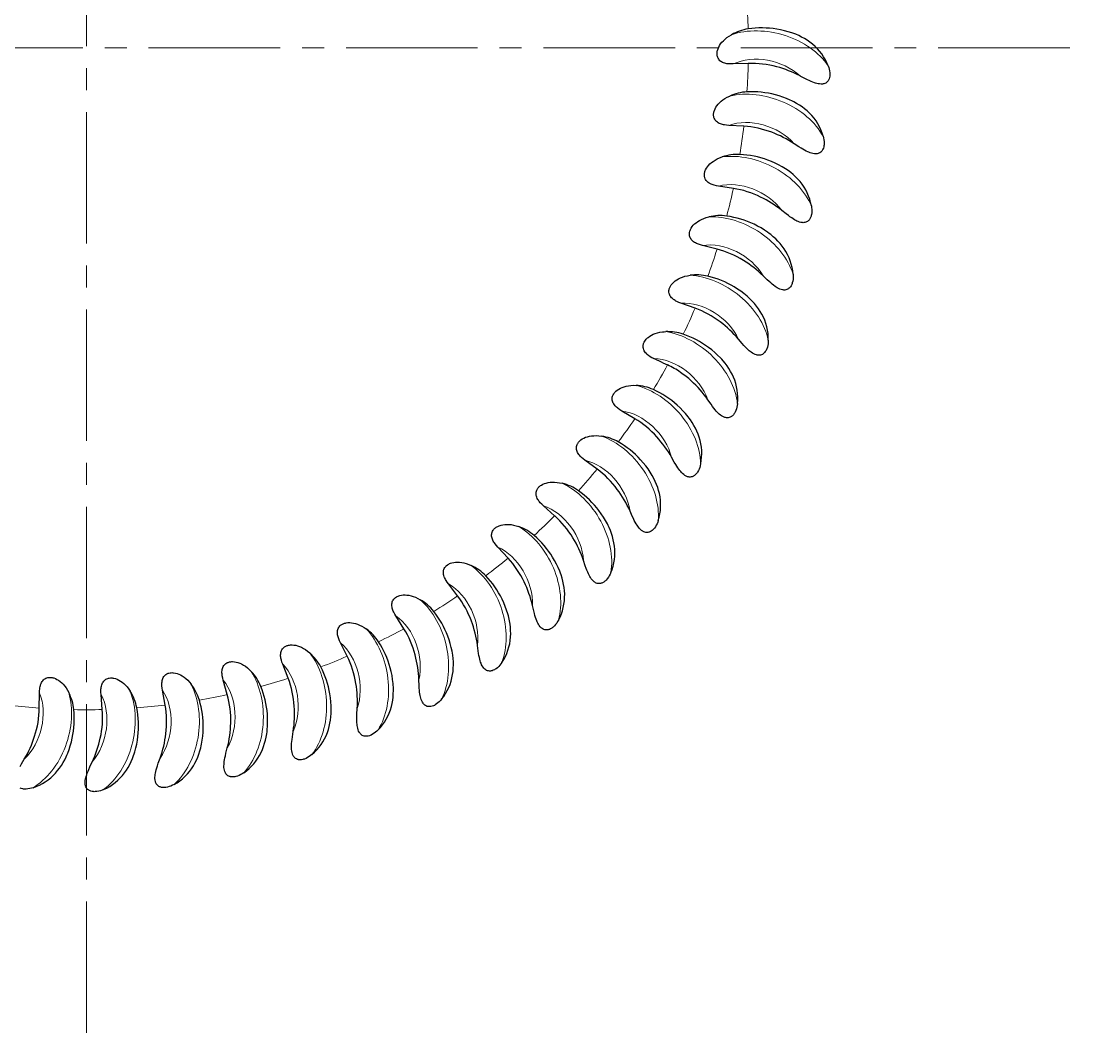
# Model space of a CAD drawing. Extents: x 89 to 633, y -13 to 440.
# Drawn here: x 457.76 to 499.73, y 181.9 to 222.28 of the extents above; entities that cross this region are included whole.
import ezdxf

# ---------------------------------------------------------------- set-up
doc = ezdxf.new("R2010")
doc.units = 0
doc.header["$LTSCALE"] = 7
doc.header["$MEASUREMENT"] = 0
doc.linetypes.add('CENTER2', pattern=[1.125, 0.75, -0.125, 0.125, -0.125])
doc.layers.get('0').update_dxf_attribs({"linetype": 'CONTINUOUS', "lineweight": 15})
doc.layers.add('1', color=1, linetype='CENTER2', lineweight=15)

msp = doc.modelspace()

# ---------------------------------------------------------------- linework, layer by layer
at = {"color": 7, "lineweight": 30, "ltscale": 0.015024}
for p, q in [((486.772, 220.59), (486.171, 220.569)), ((486.593, 218.083), (485.994, 218.119)), ((486.177, 215.604), (485.584, 215.697)), ((485.527, 213.176), (484.945, 213.325)), ((484.65, 210.821), (484.084, 211.024)), ((482.244, 206.413), (481.728, 206.72)), ((480.739, 204.4), (480.253, 204.755)), ((479.048, 202.54), (478.599, 202.939)), ((477.189, 200.849), (476.78, 201.289)), ((475.177, 199.342), (474.812, 199.819)), ((473.031, 198.033), (472.713, 198.543)), ((470.771, 196.934), (470.502, 197.472)), ((468.416, 196.055), (468.2, 196.616)), ((465.988, 195.404), (465.826, 195.983)), ((463.509, 194.986), (463.403, 195.578)), ((458.49, 194.866), (458.497, 195.466))]:
    msp.add_line(p, q, dxfattribs=at)
at = {"color": 7, "lineweight": 30, "ltscale": 0.009946}
msp.add_line((483.368, 208.646), (483.008, 208.816), dxfattribs=at)
at = {"color": 7, "lineweight": 30, "ltscale": 0.005078}
msp.add_line((483.368, 208.646), (483.552, 208.56), dxfattribs=at)
at = {"color": 7, "lineweight": 30, "ltscale": 0.000240923}
msp.add_line((486.341, 207.021), (486.34, 207.012), dxfattribs=at)
at = {"color": 7, "lineweight": 30, "ltscale": 0.015025}
msp.add_line((461.002, 194.806), (460.953, 195.405), dxfattribs=at)
at = {"color": 7, "lineweight": 30}
for points in [[(486.171, 220.569), (486.086, 220.568), (486, 220.572), (485.958, 220.576), (485.916, 220.581), (485.876, 220.589), (485.836, 220.598), (485.789, 220.613), (485.747, 220.631), (485.709, 220.651), (485.677, 220.672), (485.643, 220.7), (485.615, 220.728), (485.592, 220.758), (485.57, 220.794), (485.553, 220.83), (485.541, 220.867), (485.535, 220.894), (485.53, 220.922), (485.527, 220.977), (485.528, 221.009), (485.531, 221.041), (485.537, 221.075), (485.544, 221.109), (485.565, 221.175), (485.593, 221.24), (485.628, 221.305), (485.671, 221.37), (485.721, 221.434), (485.779, 221.498), (485.845, 221.56), (485.92, 221.621), (486.004, 221.68), (486.098, 221.737)], [(489.332, 221.361), (489.23, 221.44), (489.124, 221.513), (489.014, 221.581), (488.9, 221.643), (488.783, 221.7), (488.664, 221.752), (488.591, 221.781), (488.517, 221.808), (488.368, 221.856), (488.216, 221.898), (488.062, 221.932), (487.907, 221.96)], [(489.96, 220.492), (489.983, 220.426), (490.002, 220.359), (490.017, 220.29), (490.027, 220.221), (490.03, 220.151), (490.029, 220.116), (490.026, 220.082), (490.017, 220.027), (490.001, 219.974), (489.991, 219.948), (489.978, 219.924), (489.965, 219.902), (489.95, 219.882), (489.924, 219.853), (489.894, 219.827), (489.861, 219.807), (489.827, 219.791), (489.791, 219.78), (489.763, 219.773), (489.735, 219.769), (489.678, 219.766), (489.62, 219.77), (489.563, 219.778), (489.505, 219.791), (489.457, 219.805), (489.409, 219.82), (489.344, 219.844), (489.28, 219.871), (489.205, 219.904), (489.132, 219.939), (489.034, 219.988), (488.841, 220.089)], [(485.994, 218.119), (485.909, 218.126), (485.823, 218.138), (485.781, 218.146), (485.74, 218.156), (485.701, 218.167), (485.663, 218.18), (485.617, 218.2), (485.577, 218.221), (485.541, 218.244), (485.511, 218.269), (485.48, 218.299), (485.455, 218.331), (485.435, 218.362), (485.416, 218.4), (485.403, 218.438), (485.394, 218.475), (485.391, 218.503), (485.389, 218.531), (485.391, 218.587), (485.395, 218.619), (485.401, 218.65), (485.41, 218.683), (485.421, 218.717), (485.447, 218.78), (485.481, 218.842), (485.523, 218.904), (485.571, 218.964), (485.627, 219.023), (485.691, 219.081), (485.763, 219.137), (485.843, 219.19), (485.933, 219.241), (486.032, 219.289)], [(489.215, 218.607), (489.121, 218.695), (489.022, 218.778), (488.919, 218.856), (488.812, 218.929), (488.701, 218.997), (488.587, 219.06), (488.517, 219.095), (488.446, 219.129), (488.302, 219.191), (488.155, 219.247), (488.005, 219.296), (487.853, 219.339)], [(489.757, 217.682), (489.774, 217.615), (489.787, 217.546), (489.795, 217.476), (489.798, 217.406), (489.795, 217.336), (489.791, 217.301), (489.785, 217.267), (489.77, 217.214), (489.75, 217.163), (489.737, 217.138), (489.722, 217.115), (489.707, 217.095), (489.69, 217.076), (489.661, 217.049), (489.629, 217.027), (489.594, 217.01), (489.559, 216.997), (489.522, 216.989), (489.494, 216.985), (489.465, 216.984), (489.408, 216.987), (489.351, 216.996), (489.294, 217.01), (489.238, 217.028), (489.191, 217.046), (489.145, 217.066), (489.083, 217.096), (489.021, 217.128), (488.95, 217.169), (488.88, 217.211), (488.788, 217.269), (488.605, 217.388)], [(485.584, 215.697), (485.5, 215.712), (485.416, 215.732), (485.375, 215.744), (485.335, 215.758), (485.297, 215.773), (485.26, 215.789), (485.217, 215.813), (485.178, 215.838), (485.145, 215.865), (485.117, 215.892), (485.089, 215.925), (485.067, 215.959), (485.05, 215.992), (485.035, 216.032), (485.026, 216.07), (485.021, 216.109), (485.02, 216.137), (485.021, 216.165), (485.028, 216.22), (485.035, 216.251), (485.044, 216.282), (485.056, 216.314), (485.07, 216.346), (485.103, 216.407), (485.142, 216.466), (485.189, 216.523), (485.243, 216.578), (485.305, 216.632), (485.374, 216.683), (485.45, 216.732), (485.536, 216.778), (485.63, 216.82), (485.733, 216.858)], [(488.837, 215.877), (488.752, 215.973), (488.661, 216.065), (488.566, 216.152), (488.466, 216.235), (488.362, 216.313), (488.255, 216.387), (488.189, 216.429), (488.121, 216.469), (487.983, 216.545), (487.842, 216.615), (487.698, 216.678), (487.551, 216.735)], [(489.289, 214.905), (489.299, 214.836), (489.305, 214.766), (489.307, 214.696), (489.303, 214.626), (489.294, 214.556), (489.286, 214.522), (489.277, 214.489), (489.257, 214.437), (489.232, 214.388), (489.216, 214.365), (489.2, 214.343), (489.182, 214.324), (489.164, 214.307), (489.132, 214.283), (489.098, 214.264), (489.063, 214.251), (489.026, 214.241), (488.988, 214.237), (488.96, 214.236), (488.931, 214.237), (488.875, 214.245), (488.819, 214.26), (488.764, 214.279), (488.71, 214.302), (488.665, 214.325), (488.621, 214.349), (488.562, 214.385), (488.504, 214.423), (488.437, 214.47), (488.371, 214.519), (488.285, 214.585), (488.114, 214.721)], [(484.945, 213.325), (484.863, 213.348), (484.782, 213.376), (484.742, 213.392), (484.704, 213.409), (484.667, 213.427), (484.632, 213.448), (484.591, 213.475), (484.555, 213.504), (484.525, 213.534), (484.5, 213.563), (484.475, 213.599), (484.456, 213.635), (484.442, 213.669), (484.431, 213.71), (484.426, 213.75), (484.424, 213.788), (484.426, 213.816), (484.429, 213.844), (484.442, 213.898), (484.452, 213.929), (484.464, 213.959), (484.479, 213.99), (484.496, 214.02), (484.534, 214.077), (484.579, 214.132), (484.631, 214.185), (484.69, 214.235), (484.756, 214.282), (484.83, 214.327), (484.911, 214.368), (485, 214.405), (485.098, 214.439), (485.204, 214.466)], [(488.201, 213.194), (488.125, 213.299), (488.044, 213.399), (487.957, 213.495), (487.866, 213.587), (487.77, 213.674), (487.67, 213.758), (487.608, 213.806), (487.545, 213.853), (487.415, 213.941), (487.281, 214.024), (487.143, 214.1), (487.002, 214.171)], [(484.084, 211.024), (484.005, 211.055), (483.926, 211.091), (483.888, 211.11), (483.852, 211.131), (483.817, 211.153), (483.784, 211.176), (483.746, 211.208), (483.713, 211.24), (483.686, 211.272), (483.663, 211.304), (483.642, 211.342), (483.627, 211.379), (483.616, 211.415), (483.609, 211.457), (483.607, 211.497), (483.61, 211.535), (483.614, 211.563), (483.62, 211.59), (483.638, 211.643), (483.651, 211.672), (483.665, 211.701), (483.683, 211.73), (483.703, 211.759), (483.746, 211.812), (483.797, 211.863), (483.853, 211.91), (483.917, 211.954), (483.987, 211.995), (484.065, 212.032), (484.149, 212.066), (484.242, 212.095), (484.342, 212.118), (484.451, 212.136)], [(488.558, 212.184), (488.562, 212.114), (488.562, 212.044), (488.557, 211.974), (488.546, 211.905), (488.53, 211.837), (488.519, 211.804), (488.507, 211.771), (488.482, 211.721), (488.452, 211.675), (488.435, 211.654), (488.416, 211.634), (488.397, 211.616), (488.377, 211.601), (488.344, 211.58), (488.308, 211.565), (488.271, 211.554), (488.234, 211.549), (488.196, 211.548), (488.167, 211.55), (488.139, 211.554), (488.084, 211.567), (488.029, 211.586), (487.976, 211.611), (487.925, 211.64), (487.882, 211.666), (487.841, 211.694), (487.785, 211.736), (487.731, 211.779), (487.669, 211.832), (487.608, 211.887), (487.528, 211.961), (487.371, 212.112)], [(487.313, 210.585), (487.247, 210.696), (487.176, 210.803), (487.099, 210.907), (487.017, 211.007), (486.929, 211.104), (486.838, 211.196), (486.781, 211.25), (486.722, 211.302), (486.601, 211.403), (486.476, 211.498), (486.346, 211.587), (486.212, 211.671)], [(482.72, 209), (482.679, 209.041), (482.647, 209.083), (482.622, 209.123), (482.601, 209.167), (482.588, 209.21), (482.58, 209.25), (482.577, 209.279), (482.577, 209.306), (482.579, 209.334), (482.583, 209.362), (482.589, 209.388), (482.597, 209.414), (482.617, 209.464), (482.643, 209.51), (482.674, 209.554), (482.697, 209.582), (482.722, 209.609), (482.749, 209.635), (482.779, 209.66), (482.84, 209.705), (482.907, 209.745), (482.982, 209.782), (483.063, 209.814), (483.152, 209.841), (483.248, 209.863), (483.352, 209.879), (483.414, 209.884), (483.479, 209.888)], [(487.572, 209.545), (487.57, 209.475), (487.563, 209.406), (487.551, 209.336), (487.534, 209.268), (487.511, 209.202), (487.497, 209.17), (487.482, 209.139), (487.453, 209.092), (487.419, 209.049), (487.399, 209.029), (487.379, 209.011), (487.358, 208.995), (487.337, 208.982), (487.301, 208.965), (487.264, 208.952), (487.227, 208.946), (487.189, 208.944), (487.151, 208.946), (487.123, 208.951), (487.095, 208.957), (487.041, 208.976), (486.989, 209.001), (486.939, 209.03), (486.89, 209.063), (486.85, 209.094), (486.812, 209.126), (486.76, 209.172), (486.71, 209.221), (486.654, 209.279), (486.598, 209.34), (486.526, 209.421), (486.384, 209.587)], [(486.18, 208.072), (486.126, 208.188), (486.065, 208.302), (485.998, 208.413), (485.926, 208.52), (485.848, 208.624), (485.766, 208.725), (485.714, 208.784), (485.661, 208.842), (485.55, 208.954), (485.434, 209.06), (485.313, 209.161), (485.188, 209.258)], [(481.728, 206.72), (481.655, 206.765), (481.585, 206.815), (481.551, 206.841), (481.519, 206.868), (481.49, 206.897), (481.462, 206.926), (481.43, 206.964), (481.404, 207.002), (481.383, 207.039), (481.367, 207.074), (481.354, 207.115), (481.346, 207.155), (481.342, 207.192), (481.343, 207.234), (481.349, 207.274), (481.358, 207.311), (481.368, 207.338), (481.379, 207.363), (481.406, 207.412), (481.424, 207.438), (481.444, 207.463), (481.467, 207.489), (481.492, 207.514), (481.545, 207.558), (481.604, 207.597), (481.669, 207.633), (481.739, 207.665), (481.816, 207.691), (481.899, 207.713), (481.989, 207.73), (482.085, 207.741), (482.188, 207.745), (482.298, 207.742)], [(484.814, 205.677), (484.771, 205.799), (484.722, 205.918), (484.666, 206.034), (484.604, 206.148), (484.537, 206.259), (484.464, 206.368), (484.418, 206.431), (484.371, 206.494), (484.271, 206.615), (484.166, 206.732), (484.055, 206.845), (483.94, 206.952)], [(486.34, 207.012), (486.331, 206.943), (486.317, 206.874), (486.299, 206.806), (486.276, 206.74), (486.247, 206.676), (486.23, 206.646), (486.212, 206.616), (486.178, 206.572), (486.14, 206.532), (486.119, 206.514), (486.097, 206.498), (486.075, 206.485), (486.052, 206.474), (486.015, 206.46), (485.977, 206.451), (485.939, 206.448), (485.901, 206.45), (485.864, 206.456), (485.836, 206.463), (485.81, 206.472), (485.757, 206.496), (485.708, 206.525), (485.66, 206.559), (485.615, 206.597), (485.578, 206.631), (485.543, 206.667), (485.496, 206.718), (485.451, 206.771), (485.4, 206.835), (485.351, 206.9), (485.287, 206.988), (485.161, 207.166)], [(480.253, 204.755), (480.186, 204.807), (480.121, 204.863), (480.089, 204.893), (480.06, 204.923), (480.033, 204.954), (480.008, 204.985), (479.981, 205.026), (479.958, 205.066), (479.941, 205.105), (479.928, 205.142), (479.919, 205.184), (479.914, 205.224), (479.915, 205.262), (479.92, 205.304), (479.929, 205.342), (479.942, 205.379), (479.954, 205.404), (479.968, 205.429), (479.999, 205.474), (480.02, 205.499), (480.042, 205.522), (480.068, 205.545), (480.095, 205.567), (480.151, 205.606), (480.214, 205.64), (480.282, 205.67), (480.355, 205.694), (480.434, 205.714), (480.519, 205.728), (480.609, 205.736), (480.706, 205.738), (480.809, 205.732), (480.918, 205.718)], [(484.873, 204.607), (484.857, 204.539), (484.837, 204.472), (484.812, 204.406), (484.783, 204.343), (484.748, 204.282), (484.728, 204.253), (484.707, 204.226), (484.67, 204.185), (484.628, 204.149), (484.605, 204.133), (484.582, 204.119), (484.559, 204.108), (484.535, 204.099), (484.497, 204.088), (484.458, 204.084), (484.42, 204.084), (484.383, 204.089), (484.346, 204.099), (484.319, 204.109), (484.293, 204.12), (484.244, 204.149), (484.197, 204.183), (484.153, 204.221), (484.112, 204.263), (484.078, 204.301), (484.047, 204.34), (484.005, 204.395), (483.965, 204.452), (483.92, 204.52), (483.877, 204.59), (483.822, 204.684), (483.714, 204.873)], [(483.227, 203.424), (483.196, 203.549), (483.158, 203.672), (483.113, 203.793), (483.062, 203.912), (483.006, 204.029), (482.944, 204.144), (482.904, 204.212), (482.863, 204.279), (482.775, 204.409), (482.682, 204.536), (482.582, 204.658), (482.478, 204.776)], [(478.599, 202.939), (478.537, 202.997), (478.477, 203.059), (478.449, 203.092), (478.423, 203.124), (478.399, 203.158), (478.377, 203.192), (478.353, 203.235), (478.335, 203.277), (478.321, 203.317), (478.312, 203.355), (478.307, 203.398), (478.306, 203.439), (478.31, 203.476), (478.319, 203.517), (478.332, 203.555), (478.348, 203.59), (478.363, 203.614), (478.379, 203.637), (478.414, 203.679), (478.437, 203.702), (478.462, 203.723), (478.489, 203.744), (478.518, 203.763), (478.578, 203.796), (478.644, 203.824), (478.714, 203.847), (478.789, 203.865), (478.87, 203.876), (478.956, 203.882), (479.047, 203.882), (479.143, 203.874), (479.245, 203.859), (479.353, 203.835)], [(481.433, 201.331), (481.414, 201.459), (481.387, 201.585), (481.354, 201.71), (481.315, 201.833), (481.27, 201.955), (481.219, 202.075), (481.186, 202.146), (481.151, 202.217), (481.077, 202.355), (480.995, 202.49), (480.908, 202.621), (480.815, 202.749)], [(483.184, 202.353), (483.161, 202.287), (483.135, 202.222), (483.104, 202.159), (483.069, 202.098), (483.028, 202.041), (483.006, 202.014), (482.982, 201.989), (482.941, 201.952), (482.896, 201.92), (482.872, 201.906), (482.847, 201.895), (482.823, 201.886), (482.799, 201.879), (482.76, 201.872), (482.721, 201.871), (482.683, 201.875), (482.646, 201.884), (482.611, 201.897), (482.585, 201.909), (482.56, 201.923), (482.514, 201.956), (482.47, 201.995), (482.43, 202.037), (482.393, 202.083), (482.364, 202.123), (482.336, 202.165), (482.299, 202.224), (482.265, 202.285), (482.227, 202.357), (482.191, 202.43), (482.145, 202.529), (482.055, 202.728)], [(476.78, 201.289), (476.723, 201.353), (476.67, 201.42), (476.645, 201.455), (476.622, 201.49), (476.601, 201.525), (476.583, 201.561), (476.563, 201.607), (476.549, 201.65), (476.539, 201.692), (476.534, 201.73), (476.532, 201.774), (476.536, 201.814), (476.543, 201.85), (476.556, 201.891), (476.572, 201.927), (476.592, 201.96), (476.609, 201.983), (476.627, 202.004), (476.666, 202.043), (476.691, 202.063), (476.717, 202.082), (476.747, 202.1), (476.777, 202.117), (476.84, 202.144), (476.908, 202.166), (476.98, 202.182), (477.057, 202.192), (477.138, 202.196), (477.224, 202.194), (477.315, 202.185), (477.41, 202.168), (477.51, 202.143), (477.615, 202.109)], [(474.812, 199.819), (474.761, 199.888), (474.715, 199.96), (474.693, 199.997), (474.674, 200.034), (474.656, 200.071), (474.641, 200.109), (474.626, 200.156), (474.616, 200.201), (474.61, 200.243), (474.609, 200.282), (474.611, 200.325), (474.619, 200.365), (474.629, 200.4), (474.646, 200.439), (474.666, 200.474), (474.689, 200.505), (474.707, 200.526), (474.727, 200.546), (474.77, 200.581), (474.797, 200.598), (474.825, 200.614), (474.856, 200.63), (474.888, 200.643), (474.953, 200.664), (475.023, 200.68), (475.096, 200.689), (475.173, 200.691), (475.255, 200.688), (475.34, 200.677), (475.429, 200.66), (475.523, 200.634), (475.62, 200.6), (475.721, 200.556)], [(479.448, 199.419), (479.441, 199.547), (479.426, 199.676), (479.406, 199.803), (479.378, 199.93), (479.345, 200.055), (479.306, 200.18), (479.28, 200.254), (479.252, 200.327), (479.19, 200.472), (479.122, 200.614), (479.048, 200.753), (478.968, 200.889)], [(481.288, 200.269), (481.259, 200.206), (481.227, 200.143), (481.19, 200.084), (481.149, 200.027), (481.103, 199.974), (481.079, 199.949), (481.053, 199.926), (481.008, 199.893), (480.96, 199.866), (480.935, 199.854), (480.909, 199.845), (480.884, 199.839), (480.86, 199.834), (480.82, 199.831), (480.781, 199.834), (480.744, 199.841), (480.708, 199.854), (480.674, 199.87), (480.65, 199.885), (480.626, 199.901), (480.583, 199.938), (480.544, 199.981), (480.508, 200.027), (480.475, 200.076), (480.449, 200.119), (480.426, 200.163), (480.395, 200.225), (480.367, 200.289), (480.336, 200.364), (480.307, 200.441), (480.27, 200.543), (480.2, 200.75)], [(472.713, 198.543), (472.669, 198.616), (472.629, 198.692), (472.612, 198.731), (472.596, 198.77), (472.582, 198.809), (472.571, 198.848), (472.56, 198.896), (472.554, 198.941), (472.552, 198.984), (472.555, 199.023), (472.562, 199.066), (472.572, 199.104), (472.586, 199.139), (472.607, 199.176), (472.63, 199.208), (472.655, 199.237), (472.676, 199.257), (472.698, 199.274), (472.744, 199.305), (472.772, 199.32), (472.802, 199.333), (472.834, 199.346), (472.867, 199.356), (472.934, 199.371), (473.005, 199.379), (473.079, 199.381), (473.156, 199.377), (473.237, 199.366), (473.321, 199.347), (473.408, 199.321), (473.498, 199.287), (473.592, 199.243), (473.688, 199.19)], [(477.29, 197.704), (477.295, 197.832), (477.293, 197.961), (477.284, 198.09), (477.269, 198.219), (477.248, 198.347), (477.221, 198.475), (477.202, 198.551), (477.181, 198.627), (477.134, 198.777), (477.08, 198.924), (477.019, 199.07), (476.952, 199.212)], [(479.202, 198.376), (479.168, 198.315), (479.13, 198.256), (479.088, 198.2), (479.041, 198.147), (478.991, 198.099), (478.964, 198.077), (478.936, 198.056), (478.888, 198.027), (478.838, 198.005), (478.812, 197.996), (478.785, 197.989), (478.76, 197.985), (478.735, 197.983), (478.695, 197.984), (478.657, 197.99), (478.62, 198.001), (478.586, 198.017), (478.553, 198.036), (478.531, 198.053), (478.509, 198.072), (478.469, 198.113), (478.434, 198.159), (478.403, 198.208), (478.375, 198.26), (478.354, 198.305), (478.334, 198.352), (478.309, 198.416), (478.287, 198.482), (478.264, 198.561), (478.242, 198.639), (478.215, 198.745), (478.165, 198.957)], [(470.502, 197.472), (470.466, 197.549), (470.433, 197.629), (470.419, 197.669), (470.407, 197.709), (470.397, 197.749), (470.39, 197.789), (470.384, 197.838), (470.382, 197.884), (470.384, 197.926), (470.39, 197.964), (470.401, 198.007), (470.416, 198.044), (470.433, 198.077), (470.457, 198.112), (470.483, 198.142), (470.511, 198.169), (470.533, 198.186), (470.557, 198.202), (470.606, 198.228), (470.635, 198.24), (470.666, 198.25), (470.699, 198.259), (470.733, 198.267), (470.801, 198.275), (470.872, 198.277), (470.946, 198.272), (471.022, 198.26), (471.102, 198.241), (471.184, 198.215), (471.268, 198.181), (471.355, 198.138), (471.443, 198.086), (471.534, 198.023)], [(474.979, 196.202), (474.996, 196.329), (475.006, 196.458), (475.01, 196.587), (475.007, 196.716), (474.998, 196.846), (474.983, 196.976), (474.972, 197.053), (474.958, 197.131), (474.925, 197.284), (474.885, 197.437), (474.839, 197.587), (474.785, 197.736)], [(468.2, 196.616), (468.171, 196.696), (468.146, 196.778), (468.136, 196.82), (468.128, 196.861), (468.122, 196.902), (468.118, 196.942), (468.116, 196.991), (468.119, 197.037), (468.126, 197.079), (468.135, 197.117), (468.15, 197.158), (468.168, 197.194), (468.188, 197.225), (468.215, 197.258), (468.244, 197.285), (468.275, 197.309), (468.299, 197.324), (468.323, 197.337), (468.375, 197.358), (468.405, 197.368), (468.436, 197.375), (468.47, 197.381), (468.505, 197.385), (468.574, 197.387), (468.645, 197.382), (468.718, 197.37), (468.793, 197.351), (468.87, 197.325), (468.949, 197.291), (469.029, 197.249), (469.111, 197.198), (469.195, 197.137), (469.28, 197.067)], [(476.946, 196.689), (476.906, 196.631), (476.863, 196.576), (476.815, 196.525), (476.764, 196.476), (476.709, 196.433), (476.68, 196.414), (476.651, 196.396), (476.6, 196.372), (476.549, 196.354), (476.522, 196.348), (476.494, 196.344), (476.469, 196.342), (476.444, 196.342), (476.404, 196.347), (476.367, 196.357), (476.331, 196.371), (476.299, 196.39), (476.268, 196.412), (476.247, 196.431), (476.227, 196.452), (476.192, 196.497), (476.161, 196.546), (476.135, 196.598), (476.112, 196.652), (476.095, 196.699), (476.08, 196.747), (476.061, 196.814), (476.046, 196.882), (476.03, 196.962), (476.016, 197.042), (475.999, 197.15), (475.969, 197.366)], [(465.826, 195.983), (465.805, 196.065), (465.788, 196.15), (465.782, 196.192), (465.778, 196.234), (465.776, 196.275), (465.776, 196.315), (465.779, 196.364), (465.786, 196.41), (465.797, 196.451), (465.81, 196.488), (465.828, 196.527), (465.85, 196.561), (465.873, 196.59), (465.903, 196.62), (465.934, 196.645), (465.967, 196.665), (465.992, 196.678), (466.018, 196.689), (466.071, 196.705), (466.102, 196.712), (466.134, 196.716), (466.168, 196.719), (466.203, 196.719), (466.272, 196.715), (466.342, 196.703), (466.414, 196.684), (466.486, 196.658), (466.561, 196.625), (466.636, 196.583), (466.712, 196.534), (466.789, 196.475), (466.867, 196.407), (466.944, 196.329)], [(472.535, 194.926), (472.565, 195.051), (472.587, 195.178), (472.603, 195.306), (472.612, 195.436), (472.616, 195.566), (472.613, 195.696), (472.609, 195.774), (472.603, 195.853), (472.585, 196.009), (472.56, 196.164), (472.527, 196.319), (472.488, 196.471)], [(458.497, 195.466), (458.5, 195.552), (458.508, 195.637), (458.514, 195.68), (458.522, 195.721), (458.531, 195.761), (458.543, 195.8), (458.56, 195.846), (458.579, 195.888), (458.601, 195.924), (458.624, 195.956), (458.653, 195.988), (458.683, 196.015), (458.713, 196.036), (458.75, 196.057), (458.787, 196.071), (458.824, 196.082), (458.852, 196.087), (458.88, 196.09), (458.936, 196.091), (458.968, 196.088), (458.999, 196.084), (459.033, 196.076), (459.067, 196.067), (459.131, 196.043), (459.195, 196.012), (459.259, 195.974), (459.321, 195.929), (459.383, 195.876), (459.443, 195.815), (459.503, 195.746), (459.56, 195.668), (459.615, 195.581), (459.668, 195.484)], [(460.953, 195.405), (460.948, 195.491), (460.947, 195.576), (460.949, 195.619), (460.953, 195.661), (460.959, 195.702), (460.966, 195.741), (460.979, 195.789), (460.995, 195.832), (461.012, 195.871), (461.032, 195.904), (461.058, 195.939), (461.085, 195.969), (461.114, 195.993), (461.149, 196.017), (461.184, 196.035), (461.22, 196.049), (461.247, 196.057), (461.275, 196.063), (461.33, 196.069), (461.362, 196.069), (461.394, 196.067), (461.428, 196.064), (461.463, 196.057), (461.529, 196.04), (461.596, 196.015), (461.663, 195.983), (461.729, 195.944), (461.796, 195.897), (461.862, 195.842), (461.927, 195.779), (461.992, 195.707), (462.055, 195.625), (462.116, 195.534)], [(463.403, 195.578), (463.39, 195.662), (463.382, 195.748), (463.379, 195.791), (463.379, 195.833), (463.381, 195.874), (463.385, 195.914), (463.393, 195.963), (463.404, 196.007), (463.418, 196.047), (463.435, 196.082), (463.457, 196.12), (463.482, 196.151), (463.508, 196.178), (463.54, 196.205), (463.574, 196.227), (463.608, 196.244), (463.634, 196.254), (463.661, 196.263), (463.716, 196.274), (463.747, 196.277), (463.78, 196.279), (463.814, 196.278), (463.849, 196.276), (463.917, 196.265), (463.985, 196.246), (464.055, 196.221), (464.125, 196.188), (464.195, 196.147), (464.266, 196.099), (464.338, 196.042), (464.409, 195.977), (464.479, 195.902), (464.549, 195.816)], [(474.54, 195.224), (474.495, 195.17), (474.446, 195.12), (474.394, 195.073), (474.339, 195.03), (474.28, 194.992), (474.249, 194.975), (474.218, 194.961), (474.166, 194.941), (474.112, 194.928), (474.085, 194.925), (474.057, 194.923), (474.032, 194.924), (474.007, 194.926), (473.968, 194.935), (473.932, 194.948), (473.898, 194.966), (473.867, 194.988), (473.839, 195.013), (473.82, 195.034), (473.802, 195.056), (473.771, 195.105), (473.745, 195.156), (473.724, 195.211), (473.706, 195.267), (473.693, 195.315), (473.683, 195.364), (473.671, 195.433), (473.662, 195.502), (473.654, 195.583), (473.647, 195.664), (473.641, 195.773), (473.632, 195.991)], [(469.981, 193.888), (470.023, 194.01), (470.057, 194.134), (470.085, 194.261), (470.107, 194.388), (470.123, 194.517), (470.133, 194.647), (470.136, 194.726), (470.137, 194.804), (470.134, 194.961), (470.124, 195.119), (470.106, 195.275), (470.082, 195.431)], [(472.006, 193.994), (471.955, 193.945), (471.902, 193.9), (471.846, 193.858), (471.787, 193.82), (471.725, 193.788), (471.693, 193.774), (471.66, 193.763), (471.606, 193.748), (471.552, 193.741), (471.524, 193.74), (471.497, 193.741), (471.471, 193.744), (471.447, 193.749), (471.409, 193.761), (471.374, 193.778), (471.342, 193.799), (471.313, 193.823), (471.287, 193.851), (471.27, 193.874), (471.255, 193.898), (471.229, 193.949), (471.208, 194.002), (471.192, 194.059), (471.179, 194.116), (471.172, 194.166), (471.166, 194.216), (471.161, 194.285), (471.158, 194.354), (471.157, 194.436), (471.159, 194.518), (471.163, 194.627), (471.174, 194.844)], [(467.341, 193.098), (467.393, 193.216), (467.439, 193.336), (467.479, 193.459), (467.513, 193.584), (467.541, 193.711), (467.563, 193.839), (467.574, 193.917), (467.583, 193.995), (467.595, 194.152), (467.599, 194.309), (467.597, 194.467), (467.587, 194.624)], [(464.637, 192.562), (464.7, 192.674), (464.758, 192.79), (464.809, 192.908), (464.855, 193.03), (464.894, 193.153), (464.929, 193.279), (464.947, 193.356), (464.963, 193.432), (464.99, 193.587), (465.009, 193.744), (465.022, 193.901), (465.027, 194.058)], [(469.366, 193.011), (469.311, 192.967), (469.254, 192.927), (469.194, 192.89), (469.131, 192.859), (469.067, 192.832), (469.033, 192.822), (469, 192.813), (468.945, 192.804), (468.89, 192.802), (468.862, 192.804), (468.835, 192.807), (468.81, 192.813), (468.786, 192.82), (468.75, 192.836), (468.716, 192.856), (468.686, 192.88), (468.66, 192.907), (468.637, 192.937), (468.622, 192.961), (468.609, 192.986), (468.588, 193.04), (468.572, 193.095), (468.562, 193.153), (468.555, 193.211), (468.552, 193.261), (468.551, 193.311), (468.552, 193.381), (468.556, 193.45), (468.563, 193.531), (468.573, 193.613), (468.587, 193.721), (468.619, 193.936)], [(459.138, 192.272), (459.221, 192.37), (459.299, 192.472), (459.372, 192.579), (459.44, 192.69), (459.503, 192.804), (459.56, 192.921), (459.592, 192.992), (459.623, 193.065), (459.678, 193.212), (459.727, 193.361), (459.769, 193.513), (459.804, 193.667)], [(461.894, 192.286), (461.968, 192.392), (462.036, 192.501), (462.099, 192.614), (462.155, 192.731), (462.207, 192.85), (462.253, 192.972), (462.278, 193.046), (462.302, 193.121), (462.343, 193.273), (462.377, 193.427), (462.404, 193.582), (462.425, 193.738)], [(466.644, 192.283), (466.586, 192.245), (466.525, 192.21), (466.462, 192.18), (466.397, 192.154), (466.33, 192.134), (466.295, 192.127), (466.261, 192.121), (466.206, 192.118), (466.151, 192.12), (466.123, 192.125), (466.097, 192.131), (466.072, 192.139), (466.049, 192.148), (466.014, 192.167), (465.983, 192.19), (465.956, 192.217), (465.932, 192.247), (465.912, 192.279), (465.9, 192.304), (465.889, 192.331), (465.873, 192.386), (465.862, 192.442), (465.857, 192.501), (465.856, 192.56), (465.858, 192.61), (465.862, 192.66), (465.87, 192.729), (465.88, 192.797), (465.895, 192.878), (465.912, 192.958), (465.937, 193.064), (465.989, 193.275)], [(457.727, 192.54), (457.781, 192.635), (457.891, 192.823)], [(461.056, 191.618), (460.992, 191.591), (460.925, 191.569), (460.858, 191.551), (460.788, 191.538), (460.719, 191.531), (460.684, 191.53), (460.649, 191.532), (460.594, 191.538), (460.541, 191.551), (460.515, 191.561), (460.49, 191.572), (460.467, 191.584), (460.446, 191.598), (460.416, 191.623), (460.389, 191.652), (460.367, 191.683), (460.35, 191.717), (460.336, 191.752), (460.329, 191.78), (460.323, 191.808), (460.318, 191.865), (460.319, 191.922), (460.324, 191.98), (460.335, 192.039), (460.346, 192.087), (460.359, 192.136), (460.38, 192.202), (460.403, 192.267), (460.433, 192.343), (460.465, 192.419), (460.509, 192.518), (460.6, 192.716)], [(463.866, 191.817), (463.804, 191.785), (463.74, 191.756), (463.675, 191.732), (463.607, 191.712), (463.539, 191.699), (463.504, 191.695), (463.469, 191.693), (463.414, 191.694), (463.359, 191.702), (463.332, 191.709), (463.306, 191.718), (463.283, 191.728), (463.261, 191.74), (463.228, 191.762), (463.199, 191.788), (463.174, 191.817), (463.154, 191.849), (463.137, 191.883), (463.127, 191.909), (463.119, 191.937), (463.108, 191.993), (463.103, 192.05), (463.103, 192.109), (463.108, 192.168), (463.114, 192.217), (463.123, 192.267), (463.137, 192.334), (463.154, 192.402), (463.177, 192.48), (463.201, 192.558), (463.236, 192.662), (463.308, 192.867)], [(458.24, 191.686), (458.173, 191.666), (458.105, 191.65), (458.036, 191.638), (457.966, 191.632), (457.896, 191.632), (457.861, 191.635), (457.827, 191.639), (457.772, 191.651), (457.721, 191.669)]]:
    msp.add_lwpolyline(points, dxfattribs=at)
at = {"color": 7, "lineweight": 13}
for start, end in [(1.6431, 4.1065), (356.1886, 358.6519), (350.7341, 353.1974), (345.2795, 347.7428), (339.825, 342.2883), (334.3704, 336.8337), (328.9159, 331.3792), (323.4613, 325.9246), (318.0068, 320.4701), (312.5522, 315.0155), (307.0977, 309.561), (301.6432, 304.1065), (296.1886, 298.6519), (290.7341, 293.1974), (285.2795, 287.7428), (279.825, 282.2883), (263.4613, 265.9246), (268.9159, 271.3792), (274.3704, 276.8337)]:
    msp.add_arc((460.367, 221.211), 26.413, start, end, dxfattribs=at)
at = {"color": 7, "lineweight": 30}
for centre, radius, start, end in [((487.309, 218.232), 3.776, 80.8849, 98.2229), ((487.07, 220.015), 1.977, 98.772, 119.4295), ((488.027, 219.757), 2.068, 20.8304, 50.875), ((486.897, 216.775), 3.818, 74.666, 91.8725), ((486.717, 216.069), 4.547, 62.152, 74.8337), ((486.835, 217.482), 1.977, 93.3175, 113.975), ((486.903, 215.684), 3.776, 75.4304, 92.7684), ((487.765, 217.135), 2.066, 15.3615, 45.4346), ((486.355, 214.273), 3.818, 69.2114, 86.418), ((486.109, 213.587), 4.547, 56.6974, 69.3791), ((486.361, 214.983), 1.977, 87.8629, 108.5204), ((486.258, 213.187), 3.776, 69.9759, 87.3138), ((487.254, 214.549), 2.066, 9.9069, 39.9801), ((485.578, 211.834), 3.818, 63.7569, 80.9634), ((485.268, 211.175), 4.547, 51.2429, 63.9246), ((485.651, 212.541), 1.977, 82.4084, 103.0659), ((485.379, 210.764), 3.774, 64.5199, 81.8679), ((486.499, 212.024), 2.066, 4.4524, 34.5255), ((484.572, 209.48), 3.818, 58.3024, 75.5089), ((484.201, 208.853), 4.547, 45.7883, 58.47), ((484.713, 210.176), 1.977, 76.9538, 97.6113), ((484.271, 208.432), 3.776, 59.0668, 76.4047), ((483.348, 207.232), 3.818, 52.8553, 70.0623), ((482.918, 206.644), 4.547, 40.3338, 53.0155), ((485.507, 209.581), 2.066, 358.9978, 29.071), ((483.553, 207.912), 1.977, 71.4993, 92.1568), ((482.948, 206.218), 3.776, 53.6122, 70.9502), ((483.46, 209.853), 1.13, 229.0137, 246.4486), ((482.007, 205.269), 3.635, 55.4345, 64.8519), ((481.783, 204.94), 4.033, 47.6583, 55.4589), ((482.184, 205.768), 1.977, 66.0447, 86.7022), ((481.431, 204.566), 4.547, 34.8792, 47.561), ((484.288, 207.244), 2.065, 353.8049, 23.62), ((481.421, 204.139), 3.776, 48.1577, 65.4956), ((480.286, 203.136), 3.818, 41.9387, 59.1452), ((480.617, 203.764), 1.977, 60.5902, 81.2477), ((479.754, 202.639), 4.547, 29.4247, 42.1064), ((482.852, 205.034), 2.066, 348.0888, 18.1619), ((479.703, 202.215), 3.776, 42.7031, 60.0411), ((478.478, 201.324), 3.818, 36.4842, 53.6907), ((478.867, 201.918), 1.977, 55.1357, 75.7931), ((477.809, 200.463), 3.776, 37.2486, 54.5866), ((477.9, 200.88), 4.547, 23.9702, 36.6519), ((481.212, 202.97), 2.066, 342.6342, 12.7073), ((476.506, 199.692), 3.818, 31.0296, 48.2361), ((476.95, 200.247), 1.977, 49.6811, 70.3386), ((475.758, 198.899), 3.776, 31.794, 49.132), ((475.888, 199.306), 4.547, 18.5156, 31.1973), ((479.384, 201.071), 2.066, 337.1797, 7.2528), ((474.387, 198.256), 3.818, 25.5751, 42.7816), ((474.882, 198.766), 1.977, 44.2266, 64.884), ((473.567, 197.537), 3.776, 26.3395, 43.6775), ((473.736, 197.929), 4.547, 13.0611, 25.7428), ((472.141, 197.027), 3.818, 20.1205, 37.327), ((477.383, 199.354), 2.066, 331.7251, 1.7982), ((472.682, 197.488), 1.977, 38.772, 59.4295), ((471.259, 196.39), 3.774, 20.8836, 38.2316), ((471.462, 196.764), 4.547, 7.6065, 20.2882), ((470.372, 196.424), 1.977, 33.3175, 53.975), ((469.79, 196.017), 3.818, 14.6735, 31.8805), ((475.228, 197.836), 2.066, 326.2706, 356.3437), ((468.848, 195.467), 3.776, 15.4304, 32.7684), ((467.97, 195.586), 1.977, 27.8629, 48.5204), ((467.352, 195.236), 3.818, 9.2114, 26.418), ((469.088, 195.82), 4.547, 2.152, 14.8337), ((466.363, 194.777), 3.776, 9.9759, 27.3138), ((465.5, 194.979), 1.977, 22.4084, 43.0659), ((464.851, 194.689), 3.818, 3.7569, 20.9634), ((472.939, 196.529), 2.066, 320.816, 350.8891), ((462.983, 194.61), 1.977, 16.9538, 37.6113), ((463.823, 194.327), 3.776, 4.5213, 21.8593), ((466.635, 195.106), 4.547, 356.6974, 9.3791), ((457.901, 194.595), 1.977, 6.0447, 26.7022), ((460.442, 194.482), 1.977, 11.4993, 32.1568), ((461.252, 194.12), 3.776, 359.0668, 16.4047), ((462.31, 194.383), 3.818, 358.3024, 15.5089), ((454.672, 194.923), 3.818, 341.9387, 359.1452), ((456.109, 194.442), 3.776, 348.1577, 5.4956), ((457.197, 194.5), 3.818, 347.3933, 4.5998), ((458.673, 194.158), 3.776, 353.6122, 10.9502), ((459.751, 194.32), 3.818, 352.8478, 10.0543), ((464.125, 194.628), 4.547, 351.2429, 3.9246), ((470.534, 195.446), 2.068, 315.3758, 345.4205), ((461.581, 194.391), 4.547, 345.7883, 358.4701), ((468.041, 194.595), 2.066, 309.9069, 339.9801), ((453.976, 195.136), 4.547, 329.4247, 342.1064), ((456.483, 194.646), 4.547, 334.8792, 347.561), ((459.026, 194.397), 4.547, 340.3338, 353.0155), ((465.476, 193.987), 2.066, 304.4524, 334.5255), ((457.599, 193.65), 2.066, 288.0887, 318.1619), ((460.231, 193.512), 2.066, 293.5433, 323.6164), ((462.865, 193.624), 2.066, 298.9978, 329.071)]:
    msp.add_arc(centre, radius, start, end, dxfattribs=at)
at = {"color": 7, "lineweight": 13}
for centre, major_axis, start_param, end_param in [((487.556, 219.866), (2.676, -0.717), 0.676915, 2.322964), ((487.41, 219.32), (1.903, -0.51), 0.926535, 2.451873), ((487.305, 217.287), (2.595, -0.968), 0.676915, 2.322964), ((487.108, 216.757), (1.846, -0.688), 0.926535, 2.451873), ((486.81, 214.745), (2.492, -1.21), 0.676915, 2.322964), ((486.563, 214.236), (1.772, -0.861), 0.926535, 2.451873), ((486.076, 212.26), (2.365, -1.442), 0.676915, 2.322964), ((485.781, 211.777), (1.682, -1.025), 0.926535, 2.451873), ((485.109, 209.857), (2.217, -1.66), 0.676915, 2.322964), ((484.77, 209.404), (1.577, -1.181), 0.926535, 2.451873), ((483.917, 207.556), (2.05, -1.863), 0.676915, 2.322964), ((483.537, 207.138), (1.458, -1.325), 0.926535, 2.451873), ((482.513, 205.38), (1.863, -2.05), 0.676915, 2.322964), ((482.094, 204.999), (1.325, -1.458), 0.926535, 2.451873), ((480.907, 203.346), (1.66, -2.217), 0.676915, 2.322964), ((480.455, 203.007), (1.181, -1.577), 0.926535, 2.451873), ((479.116, 201.475), (1.442, -2.365), 0.676915, 2.322964), ((478.633, 201.18), (1.025, -1.682), 0.926535, 2.451873), ((477.155, 199.782), (1.21, -2.492), 0.676915, 2.322964), ((476.646, 199.535), (0.861, -1.772), 0.926535, 2.451873), ((475.042, 198.283), (0.968, -2.595), 0.676915, 2.322964), ((474.512, 198.085), (0.688, -1.846), 0.926535, 2.451873), ((472.796, 196.992), (0.717, -2.676), 0.676915, 2.322964), ((472.25, 196.845), (0.51, -1.903), 0.926535, 2.451873), ((470.438, 195.92), (0.459, -2.732), 0.676915, 2.322964), ((469.88, 195.826), (0.327, -1.943), 0.926535, 2.451873), ((467.988, 195.077), (0.198, -2.763), 0.676915, 2.322964), ((467.424, 195.037), (0.141, -1.965), 0.926535, 2.451873), ((464.904, 194.484), (-0.047, -1.969), 0.926535, 2.451873), ((465.469, 194.471), (-0.066, -2.769), 0.676915, 2.322964), ((462.343, 194.174), (-0.234, -1.956), 0.926535, 2.451873), ((462.904, 194.107), (-0.329, -2.75), 0.676915, 2.322964), ((457.19, 194.289), (-0.6, -1.876), 0.926535, 2.451873), ((457.729, 194.117), (-0.843, -2.638), 0.676915, 2.322964), ((459.764, 194.109), (-0.419, -1.925), 0.926535, 2.451873), ((460.316, 193.989), (-0.589, -2.707), 0.676915, 2.322964)]:
    msp.add_ellipse(centre, major_axis=major_axis, ratio=0.707107, start_param=start_param, end_param=end_param, dxfattribs=at)
at = {"layer": '1'}
for p, q in [((460.367, 181.901), (460.367, 260.105)), ((415.602, 221.211), (499.726, 221.211))]:
    msp.add_line(p, q, dxfattribs=at)

doc.saveas('drawing.dxf')
